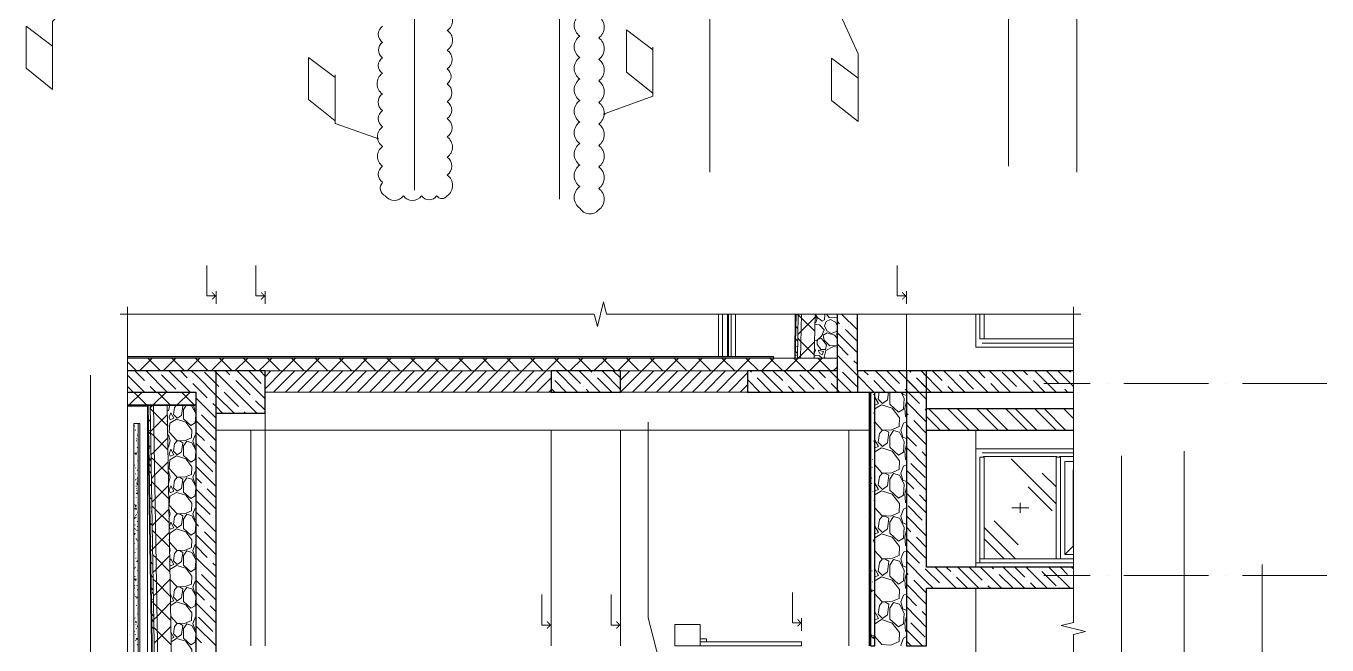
# Model space of a CAD drawing. Header units: millimetres. Extents: x -356862 to 418287, y 0 to 839748.
# Drawn here: x 28.34 to 40.45, y 15.32 to 21.09 of the extents above; entities that cross this region are included whole.
import ezdxf

# ---------------------------------------------------------------- set-up
doc = ezdxf.new("R2010")
doc.units = ezdxf.units.MM
doc.layers.add('PDF _Геометрия', color=7, linetype='Continuous', true_color=0xbababa)
doc.layers.add('PDF _Сплошная заливка', color=7, linetype='Continuous', true_color=0xf50000)

msp = doc.modelspace()

# ---------------------------------------------------------------- linework, layer by layer
at = {"layer": 'PDF _Геометрия', "color": 251, "lineweight": 20, "true_color": 0x545454}
for points in [[(34.701, 23.6882), (34.701, 23.6698), (34.701, 22.4399), (34.701, 22.3666), (34.701, 19.725)], [(37.4876, 23.3315), (37.4876, 23.3115), (37.4826, 22.0216), (37.4826, 21.9482), (37.4826, 19.7833)], [(38.1159, 23.3165), (38.1159, 23.2965), (38.1159, 22.4399), (38.1159, 22.3666), (38.1159, 19.725)], [(33.5294, 23.2165), (33.5128, 23.2082), (31.9528, 22.3782), (31.9528, 22.3049), (31.9528, 19.5583)], [(33.2261, 22.9315), (33.2294, 22.9115), (33.3028, 22.3782), (33.3028, 22.3049), (33.3028, 19.475)], [(31.0145, 13.9419), (30.9945, 13.9419), (28.9363, 13.9502), (28.9363, 14.0236), (28.9363, 17.8351)], [(34.2577, 15.0718), (34.1261, 15.5785), (34.1261, 15.6968), (34.1261, 17.3984)], [(36.371, 14.8502), (36.3893, 14.8502), (38.5342, 14.8452), (38.5342, 14.9185), (38.5342, 17.0851)], [(37.1593, 13.6152), (37.1793, 13.6152), (39.1159, 13.6402), (39.1159, 13.7136), (39.1159, 17.1284)], [(38.2759, 11.0387), (38.2892, 11.0537), (39.8425, 12.7903), (39.8425, 12.8619), (39.8425, 16.0751)]]:
    msp.add_lwpolyline(points, dxfattribs=at)
at = {"layer": 'PDF _Геометрия', "color": 1, "lineweight": 20}
for points in [[(34.971, 23.2648), (34.9744, 23.2565), (36.081, 20.8283), (36.081, 20.6316), (36.081, 20.3683)], [(28.7746, 21.3333), (28.768, 21.3266), (28.583, 21.1283), (28.583, 20.9316), (28.583, 20.6683)], [(33.7278, 20.2716), (33.7378, 20.275), (34.1711, 20.435), (34.1711, 20.6316), (34.1711, 20.8883)], [(31.6012, 20.0416), (31.5912, 20.045), (31.2129, 20.1783), (31.2129, 20.375), (31.2129, 20.6333)]]:
    msp.add_lwpolyline(points, dxfattribs=at)
for points in [[(32.2576, 21.0442, 0.5205399), (32.2576, 21.2285, 0.5205399), (32.2573, 21.4075)], [(32.2563, 20.5491, 0.5205401), (32.2563, 20.687, 0.52054), (32.2564, 20.8628)], [(32.2578, 20.0544, 0.5205399), (32.2578, 20.225, 0.5205399), (32.258, 20.3816)], [(32.2571, 19.5068, 0.5205399), (32.2568, 19.6991, 0.5205399), (32.2568, 19.867)], [(31.6808, 19.5059, 0.5205399), (31.8487, 19.5059, 0.5205399), (32.017, 19.5059)]]:
    msp.add_lwpolyline(points, format="xyb", dxfattribs=at)
for points in [[(28.583, 20.4966), (28.583, 20.8999), (28.3363, 21.0866), (28.3363, 20.6933)], [(34.1711, 20.46), (34.1711, 20.8649), (33.9244, 21.0516), (33.9244, 20.6566)], [(31.2129, 20.205), (31.2129, 20.6083), (30.9662, 20.7949), (30.9662, 20.4016)], [(36.081, 20.1966), (36.081, 20.6), (35.8343, 20.7866), (35.8343, 20.3933)]]:
    msp.add_lwpolyline(points, close=True, dxfattribs=at)
at = {"layer": 'PDF _Геометрия', "color": 112, "lineweight": 5, "true_color": 0x00b85c}
for points in [[(30.1062, 18.5734), (30.0179, 18.5734), (30.0179, 18.8567)], [(30.5629, 18.5734), (30.4746, 18.5734), (30.4746, 18.8567)], [(36.531, 18.5734), (36.4443, 18.5734), (36.4443, 18.8567)], [(30.1062, 18.5), (30.1062, 18.6167)], [(30.5629, 18.5), (30.5629, 18.6167)], [(36.531, 18.5), (36.531, 18.6167)], [(33.2244, 15.5102), (33.1361, 15.5102), (33.1361, 15.7935)], [(33.8694, 15.5102), (33.7828, 15.5102), (33.7828, 15.7935)], [(35.556, 15.5302), (35.4694, 15.5302), (35.4694, 15.8135)], [(33.2244, 15.4368), (33.2244, 15.5535)], [(33.8694, 15.4368), (33.8694, 15.5535)], [(35.556, 15.4568), (35.556, 15.5735)]]:
    msp.add_lwpolyline(points, dxfattribs=at)
at = {"layer": 'PDF _Геометрия', "color": 7, "lineweight": 5}
for points in [[(29.2813, 18.4717), (29.2813, 18.4034), (29.2813, 11.3453), (29.1679, 11.317), (29.3946, 11.2603), (29.2813, 11.232), (29.2813, 4.1723), (29.2813, 4.104)], [(29.2129, 18.4034), (29.2813, 18.4034), (33.6261, 18.4034), (33.6544, 18.29), (33.7111, 18.5184), (33.7394, 18.4034), (38.0859, 18.4034), (38.1542, 18.4034)], [(38.0859, 18.4717), (38.0859, 18.4034), (38.0859, 15.5352), (37.9709, 15.5068), (38.1992, 15.4502), (38.0859, 15.4218), (38.0859, 12.5519), (38.0859, 12.4836)], [(35.4993, 18.4034), (35.491, 17.9934), (35.516, 17.9934), (35.886, 17.9934), (35.2944, 17.9934)], [(35.491, 18.0051), (35.4943, 18.4034)], [(36.531, 17.8751), (36.531, 18.4034)], [(38.0859, 18.0967), (37.1759, 18.0967), (37.1759, 18.4034)], [(29.2813, 17.9934), (35.2944, 17.9934), (35.2944, 18.0101), (29.2813, 18.0101)], [(29.2813, 17.9984), (35.2944, 17.9984)], [(30.1062, 17.8751), (30.5629, 17.8751)], [(33.2244, 17.8751), (33.8694, 17.8751)], [(35.051, 17.8751), (35.886, 17.8751)], [(36.1843, 17.6784), (36.1843, 15.3168)], [(36.1893, 17.6784), (36.1893, 15.3168)], [(29.4663, 17.5534), (29.2813, 17.5534)], [(29.4663, 17.5501), (29.2813, 17.5501)], [(29.2813, 17.5467), (29.4663, 17.5467), (29.5479, 12.7586), (29.5729, 12.7586), (29.9162, 12.7586), (29.2929, 12.7586)], [(29.4663, 15.1102), (29.4663, 17.5401)], [(30.4279, 15.3168), (30.4279, 17.3251), (30.1062, 17.3251)], [(30.5629, 15.3168), (30.5629, 17.3251), (30.4279, 17.3251)], [(33.2244, 17.3251), (33.2244, 15.3168)], [(33.8694, 15.3168), (33.8694, 17.3251)], [(35.996, 17.3251), (35.996, 15.3168)], [(37.1759, 16.0485), (37.1759, 17.3251)], [(37.1759, 17.1518), (38.0859, 17.1518)], [(38.0859, 17.0334), (38.0042, 17.0334), (38.0042, 16.1668), (38.0859, 16.1668)], [(38.0859, 16.2451), (38.0826, 16.2451), (38.0826, 16.9551), (38.0859, 16.9551)], [(38.0042, 16.1668), (38.0859, 16.2468)], [(37.1759, 14.6652), (37.1759, 15.8518)]]:
    msp.add_lwpolyline(points, dxfattribs=at)
at = {"layer": 'PDF _Геометрия', "color": 7, "lineweight": 9}
for points in [[(34.7827, 18.4034), (34.7827, 18.0101)], [(34.8194, 18.4034), (34.8194, 18.0101)], [(34.8644, 18.4034), (34.8644, 18.0101)], [(34.8694, 18.0101), (34.8694, 18.4034)], [(34.871, 18.4034), (34.871, 18.0101)], [(34.876, 18.4034), (34.876, 18.0101)], [(34.901, 18.0101), (34.901, 18.4034)], [(34.941, 18.4034), (34.941, 18.0101)], [(30.5629, 17.8751), (30.5629, 17.8751)], [(30.5629, 17.8751), (33.2244, 17.8751)], [(33.8694, 17.8751), (35.051, 17.8751)], [(33.8694, 17.8751), (33.8694, 17.8751)], [(38.2409, 17.7584), (37.8093, 17.7584)], [(38.3992, 17.7584), (38.3992, 17.7584)], [(39.3442, 17.7584), (38.5559, 17.7584)], [(39.5009, 17.7584), (39.5009, 17.7584)], [(40.4458, 17.7584), (39.6592, 17.7584)], [(29.9162, 17.5601), (29.2813, 17.5601)], [(30.5629, 17.6784), (33.2244, 17.6784)], [(33.8694, 17.6784), (35.051, 17.6784)], [(30.5629, 17.4817), (30.5629, 17.3251), (36.1843, 17.3251)], [(30.4279, 17.3251), (30.5629, 17.3251)], [(38.2409, 15.9701), (37.8093, 15.9701)], [(38.3992, 15.9701), (38.3992, 15.9701)], [(39.3442, 15.9701), (38.5559, 15.9701)], [(39.5009, 15.9701), (39.5009, 15.9701)], [(40.4458, 15.9701), (39.6592, 15.9701)], [(34.6111, 15.3802), (34.6694, 15.3802), (34.6694, 15.3552)]]:
    msp.add_lwpolyline(points, dxfattribs=at)
at = {"layer": 'PDF _Геометрия', "color": 7, "lineweight": 20}
for points in [[(35.5027, 18.4034), (35.4943, 17.9934)], [(35.506, 18.4034), (35.496, 17.9934)], [(35.5243, 18.4034), (35.516, 17.9934)], [(35.556, 18.4034), (35.546, 17.9934)], [(35.681, 18.4034), (35.6727, 17.9934)], [(29.9162, 17.5534), (29.4663, 17.5534), (29.4663, 17.5501)], [(29.4696, 17.5534), (29.5513, 12.7586)], [(29.4729, 17.5534), (29.5529, 12.7586)], [(29.4913, 17.5534), (29.5729, 12.7586)], [(29.5229, 17.5534), (29.6046, 12.7586)], [(29.6496, 17.5534), (29.7296, 12.7586)], [(29.3813, 15.0252), (29.3813, 17.3868)]]:
    msp.add_lwpolyline(points, dxfattribs=at)
at = {"layer": 'PDF _Геометрия', "lineweight": 5}
for points in [[(35.521, 18.2701), (35.5027, 18.2884)], [(35.5127, 18.3967), (35.5093, 18.4)], [(35.681, 18.375), (35.5527, 18.2467), (35.5193, 18.2134)], [(35.6777, 18.2451), (35.5543, 18.3684), (35.5243, 18.3984)], [(35.676, 18.1584), (35.6943, 18.1567), (35.741, 18.2001), (35.7643, 18.2567), (35.7227, 18.3034), (35.6793, 18.3084)], [(35.681, 18.385), (35.6993, 18.365), (35.6877, 18.325), (35.6793, 18.3234)], [(35.7643, 18.4034), (35.771, 18.3984), (35.7693, 18.35), (35.746, 18.34), (35.701, 18.375), (35.6827, 18.4034)], [(35.886, 18.3017), (35.871, 18.3284), (35.8243, 18.3534), (35.7827, 18.335), (35.7693, 18.295), (35.7893, 18.2484), (35.8343, 18.2251), (35.876, 18.2417)], [(35.7877, 18.4034), (35.8127, 18.3734), (35.886, 18.37)], [(35.9093, 18.315), (35.886, 18.34)], [(36.0743, 18.2567), (35.926, 18.4034)], [(35.936, 18.2884), (35.936, 18.2884)], [(36.0427, 18.395), (36.0427, 18.395)], [(36.0743, 18.3617), (36.0693, 18.3684)], [(35.5193, 18.1534), (35.501, 18.1717)], [(35.6727, 18.0267), (35.5493, 18.1501), (35.5193, 18.1801)], [(35.886, 18.1117), (35.8193, 18.1084), (35.7643, 18.1634), (35.756, 18.2101), (35.7943, 18.2317), (35.8627, 18.2101), (35.886, 18.1817)], [(35.8793, 18.2401), (35.886, 18.2551)], [(35.886, 18.2234), (35.881, 18.2167), (35.886, 18.2084)], [(36.0743, 18.0434), (35.886, 18.2334)], [(36.0743, 18.1501), (35.9627, 18.2617)], [(35.676, 18.1467), (35.5477, 18.0184), (35.5227, 17.9934), (35.4044, 17.8751)], [(35.516, 18.0367), (35.4977, 18.0551)], [(35.5043, 18.1001), (35.501, 18.1034)], [(35.5177, 18.1017), (35.5127, 18.1067), (35.5177, 18.1067)], [(35.6743, 18.0451), (35.6843, 18.0701), (35.6743, 18.0867)], [(35.886, 18.0967), (35.851, 18.1017), (35.781, 18.0651), (35.766, 18.0034), (35.776, 17.9934)], [(35.9893, 18.0234), (35.886, 18.1267)], [(29.2863, 17.9934), (29.2813, 17.9884)], [(29.3646, 17.8751), (29.2813, 17.9601)], [(29.5096, 17.9934), (29.3913, 17.8751)], [(29.5879, 17.8751), (29.4696, 17.9934)], [(29.7313, 17.9934), (29.6129, 17.8751)], [(29.8112, 17.8751), (29.6929, 17.9934)], [(29.9546, 17.9934), (29.8362, 17.8751)], [(30.0329, 17.8751), (29.9146, 17.9934)], [(30.1779, 17.9934), (30.0596, 17.8751)], [(30.2562, 17.8751), (30.1379, 17.9934)], [(30.3996, 17.9934), (30.2812, 17.8751)], [(30.4779, 17.8751), (30.3612, 17.9934)], [(30.6229, 17.9934), (30.5629, 17.9334), (30.5046, 17.8751)], [(30.8462, 17.9934), (30.7279, 17.8751), (30.5629, 17.7101)], [(30.7012, 17.8751), (30.5829, 17.9934)], [(31.0679, 17.9934), (30.9495, 17.8751), (30.7529, 17.6784)], [(30.9245, 17.8751), (30.8062, 17.9934)], [(31.2912, 17.9934), (31.1729, 17.8751), (30.9762, 17.6784)], [(31.1462, 17.8751), (31.0279, 17.9934)], [(31.5128, 17.9934), (31.3962, 17.8751), (31.1979, 17.6784)], [(31.3695, 17.8751), (31.2512, 17.9934)], [(31.7362, 17.9934), (31.6178, 17.8751), (31.4212, 17.6784)], [(31.5928, 17.8751), (31.4745, 17.9934)], [(31.9595, 17.9934), (31.8412, 17.8751), (31.6445, 17.6784)], [(31.8145, 17.8751), (31.6962, 17.9934)], [(32.1812, 17.9934), (32.0628, 17.8751), (31.8662, 17.6784)], [(32.0378, 17.8751), (31.9195, 17.9934)], [(32.4045, 17.9934), (32.2861, 17.8751), (32.0895, 17.6784)], [(32.2611, 17.8751), (32.1428, 17.9934)], [(32.6278, 17.9934), (32.5095, 17.8751), (32.3128, 17.6784)], [(32.4828, 17.8751), (32.3645, 17.9934)], [(32.8495, 17.9934), (32.7311, 17.8751), (32.5345, 17.6784)], [(32.7061, 17.8751), (32.6878, 17.8934), (32.5878, 17.9934)], [(33.0728, 17.9934), (32.9545, 17.8751), (32.7578, 17.6784)], [(32.9278, 17.8751), (32.8111, 17.9934)], [(33.2961, 17.9934), (33.1778, 17.8751), (32.9811, 17.6784)], [(33.1511, 17.8751), (33.0328, 17.9934)], [(33.3744, 17.8751), (33.2561, 17.9934)], [(33.5178, 17.9934), (33.3994, 17.8751)], [(33.5961, 17.8751), (33.4794, 17.9934)], [(33.7411, 17.9934), (33.6228, 17.8751)], [(33.8194, 17.8751), (33.7011, 17.9934)], [(33.9627, 17.9934), (33.8694, 17.9001), (33.8461, 17.8751)], [(34.1861, 17.9934), (34.0677, 17.8751), (33.8711, 17.6784)], [(34.0427, 17.8751), (33.9244, 17.9934)], [(34.4094, 17.9934), (34.2911, 17.8751), (34.0944, 17.6784)], [(34.2644, 17.8751), (34.1461, 17.9934)], [(34.6311, 17.9934), (34.5144, 17.8751), (34.3161, 17.6784)], [(34.4877, 17.8751), (34.3694, 17.9934)], [(34.8544, 17.9934), (34.736, 17.8751), (34.5394, 17.6784)], [(34.711, 17.8751), (34.5927, 17.9934)], [(35.0777, 17.9934), (34.9594, 17.8751), (34.7627, 17.6784)], [(34.9327, 17.8751), (34.8144, 17.9934)], [(35.156, 17.8751), (35.0377, 17.9934)], [(35.2994, 17.9934), (35.181, 17.8751)], [(35.3794, 17.8751), (35.261, 17.9934)], [(35.601, 17.8751), (35.4827, 17.9934)], [(35.506, 18.0201), (35.5043, 18.0251)], [(35.746, 17.9934), (35.6277, 17.8751)], [(35.6727, 18.0101), (35.6777, 18.0167), (35.7177, 18.0184), (35.7477, 17.9934)], [(35.6727, 17.9984), (35.6743, 17.9934)], [(35.8243, 17.8751), (35.706, 17.9934)], [(36.2277, 17.6784), (36.0743, 17.8317), (35.886, 18.0217)], [(36.016, 17.9967), (36.016, 17.9967)], [(36.0743, 17.9384), (36.0427, 17.9701)], [(29.4396, 17.6784), (29.2813, 17.8367)], [(29.4396, 17.7851), (29.3479, 17.8751)], [(29.6513, 17.6784), (29.4546, 17.8751)], [(29.5713, 17.8634), (29.5713, 17.8634)], [(29.7313, 17.7051), (29.5979, 17.8384)], [(29.7446, 17.5601), (29.8629, 17.6784), (29.6663, 17.8751)], [(29.8362, 17.8117), (29.7729, 17.8751)], [(30.2729, 17.4817), (30.1062, 17.6484), (29.9162, 17.8384), (29.8779, 17.8751)], [(30.1296, 17.7317), (30.1062, 17.7551), (29.9962, 17.8634)], [(30.4846, 17.4817), (30.1062, 17.8601), (30.0912, 17.8751)], [(30.2346, 17.8384), (30.1962, 17.8751)], [(30.2612, 17.8117), (30.2612, 17.8117)], [(30.5629, 17.6167), (30.3029, 17.8751)], [(30.5262, 17.7584), (30.4096, 17.8751)], [(30.5629, 17.8284), (30.5146, 17.8751)], [(30.6162, 17.8751), (30.5629, 17.8217)], [(30.8379, 17.8751), (30.6412, 17.6784)], [(31.0612, 17.8751), (30.8645, 17.6784)], [(31.2845, 17.8751), (31.0879, 17.6784)], [(31.5062, 17.8751), (31.3095, 17.6784)], [(31.7295, 17.8751), (31.5328, 17.6784)], [(31.9528, 17.8751), (31.7562, 17.6784)], [(32.1745, 17.8751), (31.9778, 17.6784)], [(32.3978, 17.8751), (32.2011, 17.6784)], [(32.6211, 17.8751), (32.4228, 17.6784)], [(32.8428, 17.8751), (32.6461, 17.6784)], [(33.0661, 17.8751), (32.8695, 17.6784)], [(33.2244, 17.8101), (33.0911, 17.6784)], [(33.2311, 17.8117), (33.2311, 17.8117)], [(33.4694, 17.6784), (33.2728, 17.8751)], [(33.4961, 17.7584), (33.3794, 17.8751)], [(33.6811, 17.6784), (33.4844, 17.8751)], [(33.6028, 17.8634), (33.5911, 17.8751)], [(33.6294, 17.8384), (33.6294, 17.8384)], [(33.7878, 17.6784), (33.6561, 17.8117)], [(33.8694, 17.7034), (33.6978, 17.8751)], [(33.8694, 17.8101), (33.8028, 17.8751)], [(33.9561, 17.8751), (33.8694, 17.7884)], [(34.1794, 17.8751), (33.9827, 17.6784)], [(34.4027, 17.8751), (34.2061, 17.6784)], [(34.6244, 17.8751), (34.4277, 17.6784)], [(34.8477, 17.8751), (34.6511, 17.6784)], [(35.051, 17.8567), (34.8744, 17.6784)], [(35.0877, 17.8634), (35.076, 17.8751)], [(35.1144, 17.8384), (35.1144, 17.8384)], [(35.2727, 17.6784), (35.141, 17.8117)], [(35.3794, 17.6784), (35.1827, 17.8751)], [(35.3794, 17.7851), (35.2877, 17.8751)], [(35.591, 17.6784), (35.3944, 17.8751)], [(35.5127, 17.8634), (35.5127, 17.8634)], [(35.671, 17.7051), (35.5377, 17.8384)], [(35.8027, 17.6784), (35.606, 17.8751)], [(35.7777, 17.8117), (35.7127, 17.8751)], [(36.016, 17.6784), (35.886, 17.8084), (35.8177, 17.8751)], [(35.886, 17.9117), (35.8493, 17.8751)], [(35.9093, 17.8901), (35.9093, 17.8901)], [(36.0693, 17.7317), (35.936, 17.8634)], [(36.1743, 17.8384), (36.136, 17.8751)], [(36.201, 17.8117), (36.201, 17.8117)], [(36.4393, 17.6784), (36.2427, 17.8751)], [(36.466, 17.7584), (36.3493, 17.8751)], [(36.651, 17.6784), (36.4543, 17.8751)], [(36.5993, 17.8384), (36.5993, 17.8384)], [(36.5993, 17.8384), (36.5993, 17.8384)], [(36.7193, 17.7167), (36.626, 17.8117), (36.7576, 17.6784)], [(36.7193, 17.8234), (36.6676, 17.8751), (36.8643, 17.6784)], [(36.8643, 17.7851), (36.7726, 17.8751)], [(37.076, 17.6784), (36.8793, 17.8751)], [(36.9976, 17.8634), (36.9976, 17.8634)], [(37.1559, 17.7051), (37.0243, 17.8384)], [(37.2876, 17.6784), (37.091, 17.8751)], [(37.2626, 17.8117), (37.1976, 17.8751)], [(37.5009, 17.6784), (37.3043, 17.8751)], [(37.5543, 17.7317), (37.4209, 17.8634)], [(37.7126, 17.6784), (37.5159, 17.8751)], [(37.6593, 17.8384), (37.6209, 17.8751)], [(37.6859, 17.8117), (37.6859, 17.8117)], [(37.9243, 17.6784), (37.7276, 17.8751)], [(37.9509, 17.7584), (37.8343, 17.8751)], [(38.0859, 17.7301), (37.9392, 17.8751)], [(38.0576, 17.8634), (38.0459, 17.8751)], [(38.0842, 17.8384), (38.0842, 17.8384)], [(29.3329, 17.6784), (29.2813, 17.7301)], [(29.4663, 17.7584), (29.4663, 17.7584)], [(29.5446, 17.6784), (29.4929, 17.7317)], [(29.8629, 17.7851), (29.8629, 17.7851)], [(30.0229, 17.6251), (29.9162, 17.7317), (29.8896, 17.7584)], [(30.1546, 17.7051), (30.1546, 17.7051)], [(30.4212, 17.6517), (30.2879, 17.7851)], [(30.5529, 17.7317), (30.5529, 17.7317)], [(33.2244, 17.7001), (33.2028, 17.6784)], [(33.2578, 17.6784), (33.2244, 17.7134)], [(33.3628, 17.6784), (33.2578, 17.7851)], [(33.5228, 17.7317), (33.5228, 17.7317)], [(33.5761, 17.6784), (33.5494, 17.7051)], [(35.051, 17.7451), (34.9844, 17.6784)], [(35.166, 17.6784), (35.051, 17.7951)], [(35.061, 17.6784), (35.051, 17.6884)], [(35.406, 17.7584), (35.406, 17.7584)], [(35.4843, 17.6784), (35.4327, 17.7317)], [(35.8043, 17.7851), (35.8043, 17.7851)], [(35.9093, 17.6784), (35.886, 17.7034), (35.8293, 17.7584)], [(36.096, 17.7051), (36.096, 17.7051)], [(36.3343, 17.6784), (36.2277, 17.7851)], [(36.4926, 17.7317), (36.4926, 17.7317)], [(36.546, 17.6784), (36.5193, 17.7051)], [(36.7193, 17.6101), (36.531, 17.8001)], [(36.6526, 17.5717), (36.531, 17.6934)], [(36.891, 17.7584), (36.891, 17.7584)], [(36.9693, 17.6784), (36.9176, 17.7317)], [(37.2893, 17.7851), (37.2893, 17.7851)], [(37.3943, 17.6784), (37.3159, 17.7584)], [(37.5809, 17.7051), (37.5809, 17.7051)], [(37.8193, 17.6784), (37.7126, 17.7851)], [(37.9776, 17.7317), (37.9776, 17.7317)], [(38.0309, 17.6784), (38.0042, 17.7051)], [(29.4163, 17.6784), (29.2979, 17.5601)], [(29.4579, 17.5601), (29.3396, 17.6784)], [(29.6396, 17.6784), (29.5213, 17.5601)], [(29.6796, 17.5601), (29.5613, 17.6784)], [(29.9029, 17.5601), (29.7846, 17.6784)], [(30.1062, 17.4368), (29.9162, 17.6251)], [(30.0496, 17.5984), (30.0496, 17.5984)], [(30.1662, 17.4817), (30.1062, 17.5434), (30.0762, 17.5717)], [(30.3146, 17.5451), (30.1812, 17.6784)], [(30.4462, 17.6251), (30.4462, 17.6251)], [(30.5629, 17.5101), (30.4729, 17.5984)], [(36.1993, 17.6634), (36.2027, 17.6684)], [(36.2027, 17.6451), (36.1993, 17.6501)], [(36.2127, 17.6767), (36.2127, 17.6784)], [(36.2227, 17.6567), (36.2277, 17.6601)], [(36.236, 17.5584), (36.271, 17.5717), (36.236, 17.6317)], [(36.236, 17.5601), (36.236, 17.5617)], [(36.236, 17.4018), (36.3026, 17.3284), (36.3876, 17.3251), (36.4626, 17.3568), (36.4676, 17.4401), (36.3993, 17.5284), (36.2993, 17.5601), (36.236, 17.5217)], [(36.2777, 17.6784), (36.2677, 17.6117), (36.3076, 17.5717), (36.356, 17.6051), (36.3643, 17.6784)], [(36.481, 17.6784), (36.511, 17.6201), (36.5026, 17.5201), (36.456, 17.4917), (36.376, 17.5651), (36.376, 17.6684), (36.3826, 17.6784)], [(36.531, 17.6467), (36.4993, 17.6601), (36.4943, 17.6784)], [(36.531, 17.4501), (36.5226, 17.4518), (36.516, 17.5284), (36.531, 17.5917)], [(36.7193, 17.3984), (36.531, 17.5867)], [(29.6513, 17.3668), (29.5229, 17.4951), (29.4913, 17.5267), (29.4896, 17.5301)], [(29.5129, 17.5534), (29.4913, 17.5317)], [(29.6496, 17.4667), (29.5263, 17.3434), (29.4946, 17.3118)], [(29.6496, 17.5017), (29.6629, 17.5067), (29.6763, 17.5534)], [(29.7346, 17.5534), (29.7196, 17.5367), (29.7096, 17.4701), (29.7446, 17.4351), (29.7846, 17.4617), (29.7946, 17.5467), (29.7846, 17.5534)], [(29.9162, 17.4634), (29.9112, 17.3918), (29.8696, 17.3668), (29.8012, 17.4284), (29.8012, 17.5167), (29.8262, 17.5534)], [(29.8612, 17.5534), (29.8796, 17.5467), (29.9162, 17.4784)], [(29.9162, 17.5067), (29.9079, 17.5101), (29.8946, 17.5534)], [(29.9162, 17.5201), (29.9162, 17.5201)], [(29.9429, 17.4934), (29.9429, 17.4934)], [(30.1029, 17.3334), (29.9696, 17.4667)], [(30.3412, 17.5201), (30.3412, 17.5201)], [(30.3779, 17.4817), (30.3679, 17.4934)], [(36.226, 17.4817), (36.2227, 17.4851)], [(36.546, 17.4667), (36.531, 17.4817)], [(36.5726, 17.4401), (36.5726, 17.4401)], [(36.6793, 17.5451), (36.6793, 17.5451)], [(36.7193, 17.5051), (36.706, 17.5201)], [(36.846, 17.3251), (36.7193, 17.4501)], [(36.936, 17.3251), (36.7393, 17.5217)], [(37.1159, 17.3251), (36.9176, 17.5217)], [(37.2043, 17.3251), (37.0076, 17.5217)], [(37.3843, 17.3251), (37.1876, 17.5217)], [(37.4743, 17.3251), (37.2776, 17.5217)], [(37.6543, 17.3251), (37.4576, 17.5217)], [(37.7443, 17.3251), (37.5476, 17.5217)], [(37.9243, 17.3251), (37.7259, 17.5217)], [(38.0126, 17.3251), (37.8159, 17.5217)], [(38.0859, 17.4318), (37.9959, 17.5217)], [(29.3463, 17.3618), (29.3446, 17.3668)], [(29.3513, 17.3218), (29.3513, 17.3268)], [(29.3563, 17.3234), (29.3529, 17.3284)], [(29.4929, 17.4068), (29.4746, 17.4251)], [(29.4896, 17.3184), (29.4863, 17.3234)], [(29.6513, 17.4118), (29.6563, 17.3601), (29.6513, 17.3568)], [(30.1062, 17.2251), (29.9162, 17.4134)], [(36.2277, 17.3901), (36.231, 17.3934)], [(36.531, 17.2468), (36.4993, 17.2601), (36.4793, 17.3251), (36.5026, 17.3884), (36.531, 17.4018)], [(36.7193, 17.1868), (36.531, 17.3751)], [(36.7193, 17.2918), (36.5993, 17.4134)], [(29.3679, 17.2401), (29.3646, 17.2451)], [(29.3646, 17.2218), (29.3646, 17.2268)], [(29.3813, 17.2751), (29.3746, 17.2818), (29.3813, 17.2818)], [(29.4896, 17.2918), (29.4763, 17.3051)], [(29.4963, 17.2901), (29.4779, 17.3068), (29.4946, 17.3084)], [(29.6563, 17.1401), (29.5279, 17.2684), (29.4963, 17.3001)], [(29.6546, 17.2484), (29.5296, 17.1234), (29.4996, 17.0934)], [(29.6546, 17.1634), (29.6629, 17.1668), (29.6796, 17.2251), (29.6629, 17.2818), (29.6529, 17.2851)], [(29.9162, 17.1234), (29.9112, 17.0518), (29.8696, 17.0268), (29.8012, 17.0884), (29.8012, 17.1768), (29.8329, 17.2218), (29.8796, 17.2068), (29.9162, 17.1384)], [(29.9162, 17.1668), (29.9079, 17.1701), (29.8896, 17.2251), (29.9112, 17.2784), (29.9162, 17.2818)], [(29.9962, 17.2284), (29.9162, 17.3068)], [(30.1062, 17.0118), (29.9162, 17.2018)], [(30.0229, 17.2018), (30.0229, 17.2018)], [(36.221, 17.2184), (36.2243, 17.2234)], [(36.236, 17.1584), (36.271, 17.1718), (36.236, 17.2318)], [(36.626, 17.1751), (36.531, 17.2684)], [(29.3646, 17.1118), (29.3613, 17.0984), (29.3479, 17.1101), (29.3629, 17.1118)], [(29.3729, 17.1601), (29.3713, 17.1651)], [(29.3779, 17.1601), (29.3746, 17.1634)], [(29.3779, 17.1201), (29.3763, 17.1251)], [(29.3796, 17.1218), (29.3813, 17.1251)], [(29.4979, 17.1651), (29.4779, 17.1834)], [(29.4846, 17.1568), (29.4879, 17.1601)], [(29.9162, 17.0951), (29.9162, 17.0951)], [(30.1062, 17.1184), (30.0496, 17.1751)], [(36.236, 17.0018), (36.3026, 16.9284), (36.3876, 16.9251), (36.4626, 16.9568), (36.4676, 17.0401), (36.3993, 17.1284), (36.2993, 17.1601), (36.236, 17.1218)], [(36.531, 17.0501), (36.5226, 17.0518), (36.516, 17.1284), (36.531, 17.1918)], [(36.7193, 16.9734), (36.531, 17.1634)], [(36.6526, 17.1484), (36.6526, 17.1484)], [(36.7193, 17.0801), (36.6793, 17.1218)], [(29.3413, 17.0668), (29.3429, 17.0684)], [(29.3479, 16.9968), (29.3446, 17.0001)], [(29.3546, 16.9718), (29.3596, 16.9751)], [(29.3713, 16.9501), (29.3746, 16.9551)], [(29.3746, 17.0368), (29.3779, 17.0401)], [(29.3813, 17.0551), (29.3796, 17.0568), (29.3813, 17.0568)], [(29.3813, 16.9684), (29.3813, 16.9684)], [(29.4996, 17.0434), (29.4813, 17.0634)], [(29.4896, 17.0418), (29.4879, 17.0468)], [(29.5013, 17.0001), (29.4879, 17.0051), (29.4946, 16.9851), (29.5013, 16.9934)], [(29.6596, 16.9134), (29.5313, 17.0418), (29.4996, 17.0734)], [(29.6579, 17.0284), (29.5329, 16.9051), (29.5029, 16.8734)], [(30.1062, 16.8001), (29.9162, 16.9884)], [(30.0762, 16.9351), (29.9429, 17.0684)], [(36.2077, 16.9751), (36.211, 16.9784)], [(36.2143, 17.0484), (36.216, 17.0518)], [(36.531, 16.8468), (36.4993, 16.8601), (36.4793, 16.9251), (36.5026, 16.9884), (36.531, 17.0018)], [(36.546, 17.0418), (36.546, 17.0418)], [(36.706, 16.8834), (36.5726, 17.0151)], [(29.3546, 16.8601), (29.3546, 16.8651)], [(29.3579, 16.9151), (29.3563, 16.9201)], [(29.3696, 16.8334), (29.3663, 16.8384)], [(29.3679, 16.8651), (29.3713, 16.8701)], [(29.3713, 16.8784), (29.3746, 16.8818)], [(29.5013, 16.9234), (29.4829, 16.9418)], [(29.6629, 16.6868), (29.5346, 16.8151), (29.5029, 16.8468)], [(29.6613, 16.8268), (29.6629, 16.8268), (29.6796, 16.8851), (29.6629, 16.9418), (29.6596, 16.9434)], [(29.9162, 16.7834), (29.9112, 16.7118), (29.8696, 16.6868), (29.8012, 16.7484), (29.8012, 16.8368), (29.8329, 16.8818), (29.8796, 16.8668), (29.9162, 16.7984)], [(29.9162, 16.8268), (29.9079, 16.8301), (29.8896, 16.8851), (29.9112, 16.9384), (29.9162, 16.9418)], [(29.9696, 16.8301), (29.9162, 16.8834)], [(30.1029, 16.9101), (30.1029, 16.9101)], [(36.206, 16.8768), (36.2093, 16.8818)], [(36.7193, 16.7618), (36.531, 16.9518)], [(36.5993, 16.7768), (36.531, 16.8451)], [(29.3629, 16.7984), (29.3613, 16.8051)], [(29.3646, 16.7801), (29.3679, 16.7851)], [(29.3679, 16.7584), (29.3663, 16.7651)], [(29.3813, 16.7518), (29.3779, 16.7551)], [(29.5046, 16.8018), (29.4846, 16.8218)], [(29.6613, 16.8101), (29.5379, 16.6851), (29.5063, 16.6551)], [(30.1062, 16.5885), (29.9162, 16.7768)], [(29.9962, 16.8034), (29.9962, 16.8034)], [(30.1062, 16.6934), (30.0229, 16.7768)], [(36.2093, 16.8268), (36.206, 16.8301)], [(36.2193, 16.7518), (36.2193, 16.7568)], [(36.236, 16.7584), (36.271, 16.7718), (36.236, 16.8318)], [(36.236, 16.6018), (36.3026, 16.5285), (36.3876, 16.5251), (36.4626, 16.5568), (36.4676, 16.6401), (36.3993, 16.7284), (36.2993, 16.7601), (36.236, 16.7218)], [(36.531, 16.6501), (36.5226, 16.6518), (36.516, 16.7284), (36.531, 16.7918)], [(36.7193, 16.5501), (36.531, 16.7384)], [(36.626, 16.7501), (36.626, 16.7501)], [(36.7193, 16.6551), (36.6526, 16.7234)], [(29.3496, 16.5901), (29.3463, 16.5935)], [(29.3479, 16.6301), (29.3513, 16.6334)], [(29.3579, 16.6085), (29.3596, 16.6135)], [(29.3613, 16.6951), (29.3629, 16.6984)], [(29.3779, 16.6434), (29.3813, 16.6468)], [(29.3813, 16.6584), (29.3796, 16.6634)], [(29.5063, 16.6818), (29.4863, 16.7001)], [(29.4946, 16.6051), (29.4913, 16.6085)], [(29.6679, 16.4601), (29.5396, 16.5885), (29.5063, 16.6201)], [(29.5063, 16.6001), (29.5079, 16.6001)], [(29.6646, 16.5901), (29.5413, 16.4668), (29.5096, 16.4351)], [(29.6663, 16.5001), (29.6796, 16.5451), (29.6646, 16.5935)], [(29.9162, 16.4868), (29.9079, 16.4901), (29.8896, 16.5451), (29.9112, 16.5985), (29.9162, 16.6018)], [(30.0496, 16.5385), (29.9162, 16.6701)], [(36.1993, 16.7068), (36.2027, 16.7101)], [(36.2293, 16.6651), (36.2277, 16.6684)], [(36.236, 16.6318), (36.2343, 16.6368)], [(36.531, 16.4468), (36.4993, 16.4601), (36.4793, 16.5251), (36.5026, 16.5885), (36.531, 16.6018)], [(36.6793, 16.4851), (36.546, 16.6185)], [(29.3446, 16.4985), (29.3446, 16.5035)], [(29.3529, 16.5235), (29.3563, 16.5285)], [(29.3629, 16.5068), (29.3596, 16.5101)], [(29.3629, 16.5368), (29.3663, 16.5401)], [(29.3713, 16.4718), (29.3746, 16.4768)], [(29.3746, 16.5568), (29.3779, 16.5618)], [(29.5079, 16.5601), (29.5013, 16.5668)], [(29.9162, 16.4435), (29.9112, 16.3718), (29.8696, 16.3468), (29.8012, 16.4085), (29.8012, 16.4968), (29.8329, 16.5418), (29.8796, 16.5268), (29.9162, 16.4585), (29.9429, 16.4318)], [(30.1062, 16.3751), (29.9162, 16.5651)], [(30.0762, 16.5118), (30.0762, 16.5118)], [(30.1062, 16.4818), (30.1029, 16.4851)], [(36.201, 16.5251), (36.2043, 16.5285)], [(36.7193, 16.3385), (36.531, 16.5268)], [(29.3446, 16.4051), (29.3479, 16.4085)], [(29.3463, 16.3535), (29.3496, 16.3568)], [(29.3496, 16.4385), (29.3529, 16.4435)], [(29.3529, 16.4385), (29.3513, 16.4435)], [(29.3579, 16.3985), (29.3563, 16.4035)], [(29.3679, 16.3868), (29.3713, 16.3918)], [(29.3729, 16.4251), (29.3696, 16.4301)], [(29.3796, 16.4435), (29.3813, 16.4451)], [(29.3813, 16.3468), (29.3813, 16.3485)], [(29.5096, 16.4401), (29.4913, 16.4585)], [(29.6713, 16.1785), (29.6796, 16.2051), (29.6713, 16.2335), (29.5429, 16.3618), (29.5113, 16.3935)], [(29.6679, 16.3718), (29.5446, 16.2485), (29.5146, 16.2168)], [(29.6696, 16.2851), (29.7412, 16.2085), (29.8112, 16.2051), (29.8762, 16.2318), (29.8796, 16.3035), (29.8229, 16.3785), (29.7379, 16.4051), (29.6763, 16.3668), (29.6696, 16.2951)], [(30.1062, 16.1635), (29.9162, 16.3535)], [(29.9696, 16.4051), (29.9696, 16.4051)], [(30.1062, 16.2701), (29.9962, 16.3785)], [(36.236, 16.3585), (36.271, 16.3718), (36.236, 16.4318)], [(36.236, 16.2018), (36.3026, 16.1285), (36.3876, 16.1251), (36.4626, 16.1568), (36.4676, 16.2401), (36.3993, 16.3285), (36.2993, 16.3601), (36.236, 16.3218)], [(36.531, 16.2501), (36.5226, 16.2518), (36.516, 16.3285), (36.531, 16.3918)], [(36.5726, 16.3785), (36.531, 16.4201)], [(36.5993, 16.3518), (36.5993, 16.3518)], [(36.706, 16.4585), (36.706, 16.4585)], [(29.3429, 16.2618), (29.3413, 16.2635)], [(29.3429, 16.2668), (29.3463, 16.2718)], [(29.3596, 16.3118), (29.3646, 16.3151)], [(29.3646, 16.3018), (29.3679, 16.3051)], [(29.3713, 16.2968), (29.3696, 16.3018)], [(29.3796, 16.2368), (29.3779, 16.2418)], [(29.5013, 16.3301), (29.4929, 16.3385)], [(29.5079, 16.2418), (29.5113, 16.2468)], [(29.9162, 16.1468), (29.9079, 16.1501), (29.8896, 16.2051), (29.9112, 16.2585), (29.9162, 16.2618)], [(30.0229, 16.1401), (29.9162, 16.2468)], [(36.236, 16.2968), (36.2227, 16.3018), (36.231, 16.2785), (36.236, 16.2851)], [(36.2327, 16.3385), (36.236, 16.3401)], [(36.7193, 16.1251), (36.531, 16.3151)], [(36.7193, 16.2318), (36.626, 16.3268)], [(29.3413, 16.1851), (29.3413, 16.1868)], [(29.3529, 16.1818), (29.3496, 16.1851)], [(29.3579, 16.1301), (29.3596, 16.1351)], [(29.3613, 16.2151), (29.3629, 16.2201)], [(29.3813, 16.0985), (29.3713, 16.1068), (29.3813, 16.1085)], [(29.3763, 16.2185), (29.3796, 16.2218)], [(29.5146, 16.1985), (29.4946, 16.2168)], [(29.6746, 16.0068), (29.5463, 16.1351), (29.5146, 16.1668)], [(29.6729, 16.1535), (29.5479, 16.0285), (29.5179, 15.9985)], [(29.6746, 16.0751), (29.6796, 16.0618), (29.7129, 16.0751), (29.6829, 16.1268), (29.6729, 16.0985)], [(29.9162, 16.1035), (29.9112, 16.0318), (29.8696, 16.0068), (29.8012, 16.0685), (29.8012, 16.1568), (29.8329, 16.2018), (29.8796, 16.1868), (29.9162, 16.1185)], [(30.1062, 15.9518), (29.9162, 16.1401)], [(30.0496, 16.1135), (30.0496, 16.1135)], [(36.531, 16.0468), (36.4993, 16.0601), (36.4793, 16.1251), (36.5026, 16.1885), (36.531, 16.2018)], [(36.6526, 16.0868), (36.531, 16.2085)], [(29.3429, 16.0768), (29.3413, 16.0818)], [(29.3479, 16.0368), (29.3463, 16.0418)], [(29.3529, 16.0451), (29.3563, 16.0501)], [(29.3646, 16.1001), (29.3613, 16.1035)], [(29.3763, 16.0168), (29.3729, 16.0201)], [(29.3813, 16.0018), (29.3796, 16.0035)], [(29.3813, 16.0001), (29.3796, 16.0018)], [(29.5163, 16.0768), (29.4963, 16.0968)], [(29.5029, 16.0918), (29.5046, 16.0968)], [(29.6763, 15.9385), (29.7412, 15.8685), (29.8112, 15.8651), (29.8762, 15.8918), (29.8796, 15.9635), (29.8229, 16.0385), (29.7379, 16.0651), (29.6763, 16.0268), (29.6746, 16.0135)], [(29.9162, 16.0335), (29.9162, 16.0351)], [(29.9429, 16.0085), (29.9429, 16.0085)], [(30.1062, 16.0568), (30.0762, 16.0868)], [(36.1993, 16.0301), (36.1993, 16.0351)], [(36.2127, 16.0118), (36.2093, 16.0168)], [(36.236, 15.9585), (36.271, 15.9718), (36.236, 16.0318)], [(36.531, 15.8501), (36.5226, 15.8518), (36.516, 15.9285), (36.531, 15.9918)], [(36.781, 15.8518), (36.7193, 15.9135), (36.531, 16.1018)], [(36.546, 15.9818), (36.531, 15.9968)], [(36.6793, 16.0601), (36.6793, 16.0601)], [(36.8376, 15.9018), (36.7193, 16.0201), (36.706, 16.0335)], [(36.9943, 15.8518), (36.7976, 16.0485)], [(36.9443, 16.0085), (36.9026, 16.0485)], [(37.2059, 15.8518), (37.0093, 16.0485)], [(37.2359, 15.9285), (37.1143, 16.0485)], [(37.4176, 15.8518), (37.2209, 16.0485)], [(37.3409, 16.0335), (37.3276, 16.0485)], [(37.3676, 16.0085), (37.3676, 16.0085)], [(37.6309, 15.8518), (37.4326, 16.0485)], [(37.6326, 15.9551), (37.5393, 16.0485)], [(37.8426, 15.8518), (37.6459, 16.0485)], [(37.7659, 16.0335), (37.7659, 16.0335)], [(37.9259, 15.8751), (37.7926, 16.0085)], [(38.0542, 15.8518), (37.8576, 16.0485)], [(38.0309, 15.9818), (37.9642, 16.0485)], [(38.0859, 16.0335), (38.0692, 16.0485)], [(29.3463, 15.8735), (29.3496, 15.8785)], [(29.3496, 15.9601), (29.3529, 15.9635)], [(29.3613, 15.9351), (29.3596, 15.9401)], [(29.3696, 15.8751), (29.3679, 15.8801)], [(29.5179, 15.9568), (29.4996, 15.9751)], [(29.6796, 15.7802), (29.5513, 15.9085), (29.5179, 15.9401)], [(29.6763, 15.9335), (29.5529, 15.8102), (29.5213, 15.7785)], [(29.6779, 15.8568), (29.6796, 15.8651), (29.6779, 15.8718)], [(29.9162, 15.8068), (29.9079, 15.8102), (29.8896, 15.8651), (29.9112, 15.9185), (29.9162, 15.9218)], [(30.1062, 15.7402), (29.9162, 15.9285)], [(30.1029, 15.8485), (29.9696, 15.9818)], [(36.216, 15.9085), (36.2143, 15.9135)], [(36.236, 15.8018), (36.3026, 15.7285), (36.3876, 15.7252), (36.4626, 15.7568), (36.4676, 15.8401), (36.3993, 15.9285), (36.2993, 15.9601), (36.236, 15.9218)], [(36.7193, 15.7018), (36.531, 15.8901)], [(36.5726, 15.9551), (36.5726, 15.9551)], [(36.7193, 15.8068), (36.5993, 15.9285)], [(36.8643, 15.8751), (36.8643, 15.8751)], [(36.971, 15.9818), (36.971, 15.9818)], [(37.0993, 15.8518), (36.9976, 15.9551)], [(37.2626, 15.9018), (37.2626, 15.9018)], [(37.3126, 15.8518), (37.2893, 15.8751)], [(37.5243, 15.8518), (37.3943, 15.9818)], [(37.6593, 15.9285), (37.6593, 15.9285)], [(37.7359, 15.8518), (37.6859, 15.9018)], [(38.0576, 15.9551), (38.0576, 15.9551)], [(38.0859, 15.9268), (38.0842, 15.9285)], [(29.3446, 15.8551), (29.3413, 15.8585)], [(29.3429, 15.7885), (29.3463, 15.7935)], [(29.3446, 15.8518), (29.3479, 15.8551)], [(29.3563, 15.7718), (29.3529, 15.7768)], [(29.3613, 15.7585), (29.3646, 15.7618)], [(29.3746, 15.8351), (29.3729, 15.8401)], [(29.5196, 15.8351), (29.5013, 15.8551)], [(29.5213, 15.8035), (29.5096, 15.8135), (29.5213, 15.8151)], [(29.5179, 15.7468), (29.5146, 15.7518)], [(29.6796, 15.7218), (29.7129, 15.7352), (29.6829, 15.7868), (29.6796, 15.7735)], [(29.9162, 15.7635), (29.9112, 15.6902), (29.8696, 15.6668), (29.8012, 15.7285), (29.8012, 15.8168), (29.8329, 15.8601), (29.8796, 15.8468), (29.9162, 15.7785)], [(29.9962, 15.7418), (29.9162, 15.8218)], [(36.226, 15.8285), (36.2243, 15.8335)], [(36.236, 15.8485), (36.2343, 15.8501)], [(36.531, 15.6468), (36.4993, 15.6602), (36.4793, 15.7252), (36.5026, 15.7885), (36.531, 15.8018)], [(36.626, 15.6902), (36.531, 15.7835)], [(29.3413, 15.7068), (29.3413, 15.7085)], [(29.3663, 15.6918), (29.3629, 15.6952)], [(29.3763, 15.6652), (29.3813, 15.6685)], [(29.5229, 15.7152), (29.5029, 15.7335)], [(29.5079, 15.6318), (29.5113, 15.6352)], [(29.5213, 15.7035), (29.5229, 15.7052)], [(29.6829, 15.5535), (29.5546, 15.6818), (29.5229, 15.7135)], [(29.6796, 15.7152), (29.5563, 15.5902), (29.5246, 15.5602)], [(29.6813, 15.5918), (29.7412, 15.5285), (29.8112, 15.5252), (29.8762, 15.5518), (29.8796, 15.6235), (29.8229, 15.6985), (29.7379, 15.7252), (29.6796, 15.6902)], [(30.1062, 15.5268), (29.9162, 15.7168)], [(30.0229, 15.7168), (30.0229, 15.7168)], [(30.1062, 15.6335), (30.0496, 15.6902)], [(36.236, 15.5585), (36.271, 15.5718), (36.236, 15.6318)], [(36.7193, 15.4885), (36.531, 15.6785)], [(36.6526, 15.6635), (36.6526, 15.6635)], [(36.7193, 15.5952), (36.6793, 15.6368)], [(29.3513, 15.5735), (29.3496, 15.5785)], [(29.3596, 15.5135), (29.3579, 15.5185)], [(29.3779, 15.6085), (29.3746, 15.6135)], [(29.3813, 15.6135), (29.3813, 15.6135)], [(29.3813, 15.6135), (29.3813, 15.6135)], [(29.5046, 15.6152), (29.5096, 15.6152), (29.5079, 15.5985), (29.5046, 15.6002)], [(29.5246, 15.5535), (29.5179, 15.5418), (29.5113, 15.5618), (29.5246, 15.5568)], [(29.5246, 15.5935), (29.5129, 15.6052)], [(29.5146, 15.5535), (29.5179, 15.5585)], [(29.5246, 15.5452), (29.5196, 15.5502), (29.5246, 15.5518)], [(29.9162, 15.4235), (29.9112, 15.3502), (29.8696, 15.3268), (29.8012, 15.3885), (29.8012, 15.4768), (29.8329, 15.5202), (29.8796, 15.5068), (29.9162, 15.4385)], [(29.9162, 15.4652), (29.9079, 15.4702), (29.8896, 15.5252), (29.9112, 15.5785), (29.9162, 15.5818)], [(29.9162, 15.6102), (29.9162, 15.6102)], [(30.1062, 15.3152), (29.9162, 15.5035)], [(30.0762, 15.4502), (29.9429, 15.5835)], [(36.236, 15.5285), (36.2327, 15.5318), (36.236, 15.5318)], [(36.236, 15.4018), (36.3026, 15.3285), (36.3876, 15.3235), (36.4626, 15.3568), (36.4676, 15.4402), (36.3993, 15.5285), (36.2993, 15.5602), (36.236, 15.5218)], [(36.531, 15.4502), (36.5226, 15.4518), (36.516, 15.5285), (36.531, 15.5918)], [(36.546, 15.5568), (36.546, 15.5568)], [(36.706, 15.3985), (36.5726, 15.5302)], [(29.3463, 15.4468), (29.3429, 15.4518)], [(29.3529, 15.4185), (29.3563, 15.4218)], [(29.3646, 15.4735), (29.3629, 15.4785)], [(29.5263, 15.4735), (29.5079, 15.4918)], [(29.5079, 15.4052), (29.5113, 15.4085)], [(29.6863, 15.3268), (29.5579, 15.4552), (29.5263, 15.4868)], [(29.6829, 15.4952), (29.5596, 15.3718), (29.5279, 15.3402)], [(29.6863, 15.3835), (29.7129, 15.3952), (29.6846, 15.4435)], [(29.6879, 15.2452), (29.7412, 15.1885), (29.8112, 15.1835), (29.8762, 15.2118), (29.8796, 15.2835), (29.8229, 15.3585), (29.7379, 15.3852), (29.6863, 15.3535)], [(29.9696, 15.3452), (29.9162, 15.3985)], [(30.1029, 15.4235), (30.1029, 15.4235)], [(36.2027, 15.4185), (36.206, 15.4218)], [(36.481, 15.3168), (36.4793, 15.3235), (36.5026, 15.3885), (36.531, 15.4018)], [(36.681, 15.3168), (36.531, 15.4652)], [(29.3579, 15.3652), (29.3546, 15.3685)], [(29.3696, 15.3252), (29.3729, 15.3285)], [(29.3779, 15.3718), (29.3763, 15.3768)], [(29.5129, 15.3668), (29.5096, 15.3718)], [(36.1977, 15.3585), (36.196, 15.3585)], [(36.5743, 15.3168), (36.531, 15.3602)]]:
    msp.add_lwpolyline(points, dxfattribs=at)
at = {"layer": 'PDF _Геометрия', "color": 7, "lineweight": 30}
for points in [[(35.886, 18.4034), (35.886, 17.6784), (36.0743, 17.6784), (38.0859, 17.6784)], [(36.0743, 17.8751), (36.0743, 18.4034)], [(30.1062, 4.1723), (30.1062, 6.6155), (30.8612, 6.6155), (30.8612, 7.0088), (30.1062, 7.0088), (30.1062, 9.4504), (30.8612, 9.4504), (30.8612, 9.8437), (30.1062, 9.8437), (30.1062, 13.1503), (30.8612, 13.1503), (30.8612, 13.5452), (30.1062, 13.5452), (30.1062, 17.8751), (29.9162, 17.8751), (29.2813, 17.8751)], [(30.1062, 17.4817), (30.5629, 17.4817), (30.5629, 17.8751), (30.1062, 17.8751)], [(35.886, 17.8751), (35.051, 17.8751), (35.051, 17.6784), (35.886, 17.6784)], [(38.0859, 17.8751), (36.0743, 17.8751), (36.0743, 17.6784)], [(38.0859, 16.0485), (36.7193, 16.0485), (36.7193, 17.8751), (36.531, 17.8751), (36.531, 15.3168), (36.7193, 15.3168), (36.7193, 15.8518), (38.0859, 15.8518)], [(29.2813, 17.6784), (29.9162, 17.6784), (29.9162, 4.1723)], [(36.196, 17.6784), (36.196, 15.3168), (36.236, 15.3168), (36.236, 17.6784)], [(38.0859, 17.5217), (36.7193, 17.5217)], [(36.7193, 17.3251), (38.0859, 17.3251)]]:
    msp.add_lwpolyline(points, dxfattribs=at)
at = {"layer": 'PDF _Геометрия', "color": 252, "lineweight": 5, "true_color": 0x989898}
for points in [[(37.2559, 18.4034), (37.2559, 18.1751), (37.2159, 18.1751), (37.2159, 18.4034)], [(37.2359, 18.1751), (38.0859, 18.1751)], [(37.2359, 18.1351), (38.0859, 18.1351)], [(37.2359, 17.1118), (37.9442, 17.1118), (38.0859, 17.1118)], [(37.9442, 16.0885), (37.2159, 16.0885), (37.2159, 16.1268), (37.9442, 16.1268), (38.0859, 16.1268)], [(37.2359, 16.0885), (37.1759, 16.0885)]]:
    msp.add_lwpolyline(points, dxfattribs=at)
at = {"layer": 'PDF _Геометрия', "lineweight": 5}
for points in [[(35.6993, 18.1567), (35.701, 18.1251), (35.736, 18.0767), (35.7793, 18.0767), (35.7877, 18.1184), (35.741, 18.1784), (35.711, 18.1701)], [(35.726, 18.0367), (35.7477, 18.0267), (35.7593, 18.0567), (35.7093, 18.0701)], [(36.561, 17.8751), (36.5726, 17.8634)], [(29.6696, 17.4451), (29.6796, 17.4218), (29.7129, 17.4351), (29.6829, 17.4867)], [(29.7412, 17.2284), (29.8112, 17.2251), (29.8762, 17.2518), (29.8796, 17.3234), (29.8229, 17.3984), (29.7379, 17.4251), (29.6763, 17.3884), (29.6696, 17.3068)], [(36.3076, 17.3251), (36.2793, 17.2918), (36.2677, 17.2118), (36.3076, 17.1718), (36.356, 17.2051), (36.3676, 17.3051), (36.331, 17.3251)], [(36.5026, 17.1201), (36.456, 17.0918), (36.376, 17.1651), (36.376, 17.2684), (36.411, 17.3201), (36.4676, 17.3051), (36.511, 17.2201)], [(29.7446, 17.2251), (29.7196, 17.1968), (29.7096, 17.1301), (29.7446, 17.0951), (29.7846, 17.1218), (29.7946, 17.2068), (29.7646, 17.2251)], [(29.6696, 17.1051), (29.6796, 17.0818), (29.7129, 17.0951), (29.6829, 17.1468)], [(29.7412, 16.8884), (29.8112, 16.8851), (29.8762, 16.9118), (29.8796, 16.9834), (29.8229, 17.0584), (29.7379, 17.0851), (29.6763, 17.0484), (29.6696, 16.9668)], [(29.3713, 16.8534), (29.3813, 16.8551), (29.3796, 16.8451)], [(29.7446, 16.8851), (29.7196, 16.8568), (29.7096, 16.7884), (29.7446, 16.7551), (29.7846, 16.7818), (29.7946, 16.8668), (29.7646, 16.8851)], [(36.3076, 16.9251), (36.2793, 16.8918), (36.2677, 16.8118), (36.3076, 16.7718), (36.356, 16.8051), (36.3676, 16.9051), (36.331, 16.9251)], [(36.5026, 16.7201), (36.456, 16.6918), (36.376, 16.7651), (36.376, 16.8684), (36.411, 16.9201), (36.4676, 16.9051), (36.511, 16.8201)], [(29.3613, 16.7384), (29.3713, 16.7401), (29.3696, 16.7301)], [(29.3679, 16.8268), (29.3763, 16.8234), (29.3713, 16.8151)], [(29.6696, 16.7651), (29.6796, 16.7418), (29.7129, 16.7551), (29.6829, 16.8068)], [(29.7412, 16.5485), (29.8112, 16.5451), (29.8762, 16.5718), (29.8796, 16.6434), (29.8229, 16.7184), (29.7379, 16.7451), (29.6763, 16.7084), (29.6696, 16.6268)], [(29.3513, 16.6235), (29.3613, 16.6251), (29.3596, 16.6151)], [(29.3546, 16.5968), (29.3646, 16.5935), (29.3579, 16.5851)], [(29.3413, 16.5085), (29.3513, 16.5101), (29.3496, 16.5018)], [(29.7446, 16.5451), (29.7196, 16.5168), (29.7096, 16.4485), (29.7446, 16.4151), (29.7846, 16.4418), (29.7946, 16.5268), (29.7646, 16.5451)], [(36.3076, 16.5251), (36.2793, 16.4918), (36.2677, 16.4118), (36.3076, 16.3718), (36.356, 16.4051), (36.3676, 16.5051), (36.331, 16.5251)], [(36.5026, 16.3201), (36.456, 16.2918), (36.376, 16.3651), (36.376, 16.4685), (36.411, 16.5201), (36.4676, 16.5051), (36.511, 16.4201)], [(29.3413, 16.3668), (29.3513, 16.3635), (29.3463, 16.3551)], [(29.6696, 16.4251), (29.6796, 16.4018), (29.7129, 16.4151), (29.6829, 16.4668)], [(29.7446, 16.2051), (29.7196, 16.1768), (29.7096, 16.1085), (29.7446, 16.0751), (29.7846, 16.1018), (29.7946, 16.1868), (29.7646, 16.2051)], [(36.3076, 16.1251), (36.2793, 16.0918), (36.2677, 16.0118), (36.3076, 15.9718), (36.356, 16.0051), (36.3676, 16.1051), (36.331, 16.1251)], [(36.5026, 15.9201), (36.456, 15.8918), (36.376, 15.9651), (36.376, 16.0685), (36.411, 16.1201), (36.4676, 16.1051), (36.511, 16.0201)], [(29.3613, 15.9385), (29.3579, 15.9235), (29.3463, 15.9368)], [(29.7446, 15.8651), (29.7196, 15.8368), (29.7096, 15.7685), (29.7446, 15.7352), (29.7846, 15.7618), (29.7946, 15.8468), (29.7646, 15.8651)], [(29.3679, 15.7735), (29.3779, 15.7702), (29.3713, 15.7618)], [(36.1977, 15.8418), (36.216, 15.8351), (36.206, 15.8185)], [(36.3076, 15.7252), (36.2793, 15.6918), (36.2677, 15.6118), (36.3076, 15.5718), (36.356, 15.6052), (36.3676, 15.7052), (36.331, 15.7252)], [(36.5026, 15.5202), (36.456, 15.4918), (36.376, 15.5652), (36.376, 15.6685), (36.411, 15.7202), (36.4676, 15.7052), (36.511, 15.6202)], [(29.3546, 15.5435), (29.3646, 15.5402), (29.3596, 15.5318)], [(29.7446, 15.5252), (29.7196, 15.4968), (29.7096, 15.4285), (29.7446, 15.3952), (29.7846, 15.4218), (29.7946, 15.5068), (29.7646, 15.5252)], [(29.3613, 15.3835), (29.3713, 15.3852), (29.3696, 15.3752)], [(29.3713, 15.4985), (29.3813, 15.5002), (29.3796, 15.4902)], [(36.226, 15.3852), (36.201, 15.4102), (36.231, 15.4135)]]:
    msp.add_lwpolyline(points, close=True, dxfattribs=at)
at = {"layer": 'PDF _Геометрия', "color": 7, "lineweight": 30}
msp.add_lwpolyline([(33.2244, 17.6784), (33.8694, 17.6784), (33.8694, 17.8751), (33.2244, 17.8751)], close=True, dxfattribs=at)
at = {"layer": 'PDF _Геометрия', "color": 7, "lineweight": 5}
msp.add_lwpolyline([(29.3963, 17.3868), (29.3413, 17.3868), (29.3413, 15.0252), (29.3963, 15.0252)], close=True, dxfattribs=at)
at = {"layer": 'PDF _Геометрия', "color": 254, "lineweight": 5, "true_color": 0xdcdcdc}
for points in [[(37.9326, 17.0718), (37.9326, 17.0801), (37.2476, 17.0801), (37.2476, 17.0718)], [(38.0859, 17.0801), (37.9559, 17.0801), (37.9559, 17.0718)], [(37.9243, 16.6384), (37.5076, 17.0568)], [(38.0859, 16.1668), (38.0042, 16.1668), (38.0042, 17.0334), (38.0859, 17.0334)], [(37.9243, 16.7968), (37.7959, 16.9251)], [(37.8876, 16.5718), (37.6643, 16.7951)], [(37.5109, 16.6001), (37.6693, 16.6001)], [(37.5909, 16.5535), (37.5909, 16.6468)], [(37.5726, 16.2568), (37.3493, 16.4801)], [(37.5459, 16.1268), (37.2559, 16.4168)], [(37.4409, 16.1268), (37.2559, 16.3135)]]:
    msp.add_lwpolyline(points, dxfattribs=at)
at = {"layer": 'PDF _Геометрия', "color": 252, "lineweight": 5, "true_color": 0x989898}
for points in [[(37.2159, 17.0718), (37.2559, 17.0718), (37.2559, 16.1268), (37.2159, 16.1268)], [(37.9243, 17.0718), (37.9642, 17.0718), (37.9642, 16.1268), (37.9243, 16.1268)], [(38.0859, 16.0885), (37.9442, 16.0885)]]:
    msp.add_lwpolyline(points, close=True, dxfattribs=at)
at = {"layer": 'PDF _Геометрия', "color": 112, "lineweight": 0, "true_color": 0x00b85c, "const_width": 0.00825}
for points in [[(33.1853, 15.5435), (33.2186, 15.5102), (33.1853, 15.4777)], [(33.8303, 15.5435), (33.8636, 15.5102), (33.8303, 15.4777)]]:
    msp.add_lwpolyline(points, dxfattribs=at)
at = {"layer": 'PDF _Геометрия', "color": 7, "lineweight": 9}
for points in [[(34.3744, 15.3168), (34.6111, 15.3168), (34.6111, 15.5135), (34.3744, 15.5135)], [(34.6111, 15.3552), (34.6111, 15.3168), (35.556, 15.3168), (35.556, 15.3552)]]:
    msp.add_lwpolyline(points, close=True, dxfattribs=at)
at = {"layer": 'PDF _Геометрия', "color": 1, "lineweight": 20}
for centre, radius, start, end in [((33.5614, 21.0931), 0.1225, 125.00244, 234.99756), ((31.7081, 21.0097), 0.0925, 125.00243, 234.99757), ((33.5964, 21.0764), 0.1225, 305.00244, 54.99756), ((32.1947, 20.9547), 0.1108, 305.00243, 54.99757), ((33.5614, 20.8931), 0.1225, 125.00244, 234.99756), ((33.5964, 20.8764), 0.1225, 305.00244, 54.99756), ((31.7047, 20.8631), 0.0875, 125.00245, 234.99755), ((31.7047, 20.7181), 0.0892, 125.00245, 234.99755), ((33.5614, 20.6931), 0.1225, 125.00244, 234.99756), ((33.5964, 20.6764), 0.1225, 305.00244, 54.99756), ((31.7214, 20.5497), 0.1175, 125.00245, 234.99755), ((33.5614, 20.4931), 0.1225, 125.00244, 234.99756), ((32.1997, 20.4647), 0.1008, 305.00245, 54.99755), ((33.5964, 20.4747), 0.1225, 305.00244, 54.99756), ((31.7081, 20.3781), 0.0942, 125.00243, 234.99757), ((33.5614, 20.2931), 0.1225, 125.00244, 234.99756), ((33.5964, 20.2747), 0.1225, 305.00244, 54.99756), ((31.7081, 20.2247), 0.0925, 125.00243, 234.99757), ((31.7181, 20.0564), 0.1108, 125.00243, 234.99757), ((33.5614, 20.0931), 0.1225, 125.00244, 234.99756), ((33.5964, 20.0747), 0.1225, 305.00244, 54.99756), ((32.1914, 19.9597), 0.1142, 305.00245, 54.99755), ((33.5614, 19.8931), 0.1225, 125.00244, 234.99756), ((31.7197, 19.8731), 0.1125, 125.00245, 234.99755), ((33.5964, 19.8747), 0.1225, 305.00244, 54.99756), ((31.7064, 19.7064), 0.0908, 125.00245, 234.99755), ((33.5614, 19.6931), 0.1225, 125.00244, 234.99756), ((33.5964, 19.6747), 0.1225, 305.00244, 54.99756), ((31.7114, 19.5781), 0.0775, 137.14785, 247.14844), ((32.0881, 19.5547), 0.0858, 215.00243, 324.99757), ((32.2081, 19.5414), 0.0608, 215.00244, 324.99756), ((33.5614, 19.4914), 0.1225, 125.00244, 234.99756), ((33.5964, 19.4747), 0.1225, 305.00244, 54.99756), ((33.5847, 19.4447), 0.1075, 209.1742, 319.17479)]:
    msp.add_arc(centre, radius, start, end, dxfattribs=at)
at = {"layer": 'PDF _Сплошная заливка', "color": 1, "transparency": 33554559}
for points in [[(33.7161, 20.2766), (33.7094, 20.2716), (33.7194, 20.2683)], [(33.7094, 20.2716), (33.7194, 20.2683), (33.7094, 20.265)], [(33.7094, 20.265), (33.7144, 20.2583), (33.7194, 20.2683)], [(33.7144, 20.2583), (33.7194, 20.2683), (33.7228, 20.2583)], [(33.7194, 20.2683), (33.7228, 20.2766), (33.7161, 20.2766)], [(33.7278, 20.2716), (33.7194, 20.2683), (33.7228, 20.2766)], [(33.7278, 20.2633), (33.7278, 20.2716), (33.7194, 20.2683)], [(33.7194, 20.2683), (33.7228, 20.2583), (33.7278, 20.2633)], [(31.6062, 20.0483), (31.6012, 20.0416), (31.6095, 20.04)], [(31.6012, 20.0416), (31.6095, 20.04), (31.6012, 20.035)], [(31.6095, 20.04), (31.6012, 20.035), (31.6062, 20.03)], [(31.6095, 20.04), (31.6128, 20.0483), (31.6062, 20.0483)], [(31.6062, 20.03), (31.6145, 20.03), (31.6095, 20.04)], [(31.6195, 20.0433), (31.6095, 20.04), (31.6128, 20.0483)], [(31.6195, 20.0366), (31.6195, 20.0433), (31.6095, 20.04)], [(31.6145, 20.03), (31.6095, 20.04), (31.6195, 20.0366)]]:
    msp.add_solid(points, dxfattribs=at)
at = {"layer": 'PDF _Сплошная заливка', "color": 112, "true_color": 0x00b85c, "transparency": 33554559}
for points in [[(30.0696, 18.61), (30.0646, 18.605), (30.1062, 18.5734)], [(30.0646, 18.605), (30.1062, 18.5734), (30.0946, 18.5734)], [(30.0946, 18.5734), (30.0696, 18.5384), (30.0646, 18.5434)], [(30.1062, 18.5734), (30.0946, 18.5734), (30.0696, 18.5384)], [(30.5262, 18.61), (30.5212, 18.605), (30.5629, 18.5734)], [(30.5212, 18.605), (30.5629, 18.5734), (30.5512, 18.5734)], [(30.5512, 18.5734), (30.5262, 18.5384), (30.5212, 18.5434)], [(30.5629, 18.5734), (30.5512, 18.5734), (30.5262, 18.5384)], [(36.4943, 18.61), (36.4893, 18.605), (36.531, 18.5734)], [(36.4893, 18.605), (36.531, 18.5734), (36.5193, 18.5734)], [(36.5193, 18.5734), (36.4943, 18.5384), (36.4893, 18.5434)], [(36.531, 18.5734), (36.5193, 18.5734), (36.4943, 18.5384)], [(35.5193, 15.5668), (35.5143, 15.5618), (35.556, 15.5302)], [(35.5143, 15.5618), (35.556, 15.5302), (35.5443, 15.5302)], [(35.5443, 15.5302), (35.5193, 15.4952), (35.5143, 15.5002)], [(35.556, 15.5302), (35.5443, 15.5302), (35.5193, 15.4952)]]:
    msp.add_solid(points, dxfattribs=at)

doc.saveas('drawing.dxf')
